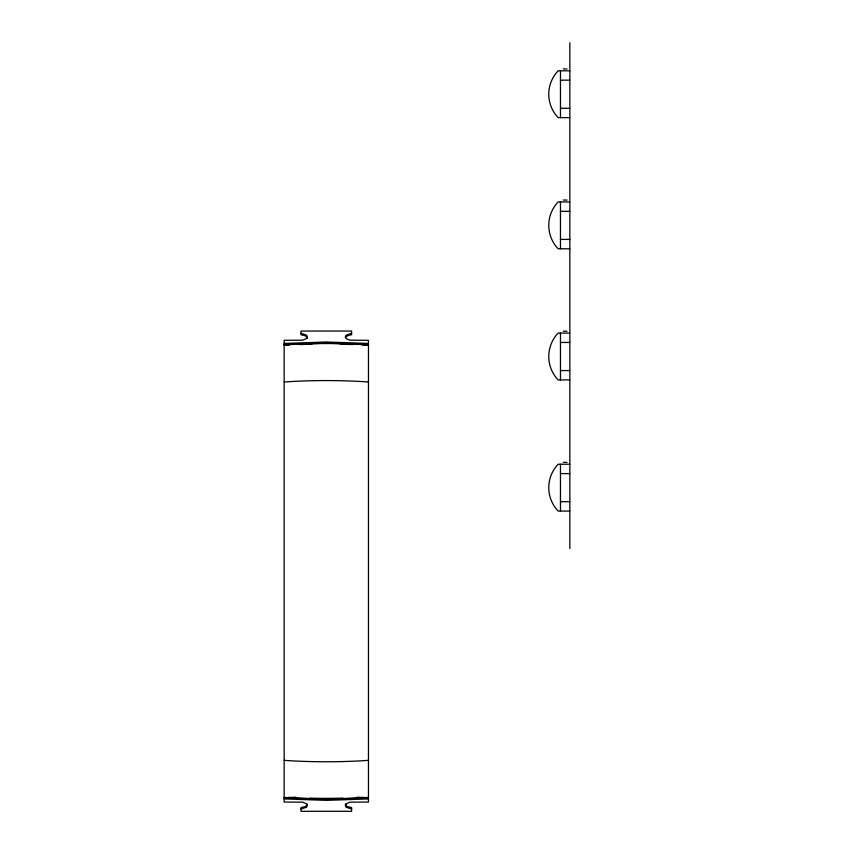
<?xml version="1.0" encoding="UTF-8"?>
<svg xmlns="http://www.w3.org/2000/svg" width="854" height="854" viewBox="0 0 854 854"><rect width="100%" height="100%" fill="white"/><g stroke="black" fill="none" stroke-linecap="round" stroke-linejoin="round"><path stroke-width="1.28" d="M307.344 804.094L305.497 806.55L301.024 807.564L301.024 811.3L351.602 811.3L351.602 807.564L347.14 806.55L345.283 804.094M345.496 337.362L348.443 335.248L351.602 334.789L351.602 331.053L301.024 331.053L301.024 334.789L305.497 335.803L307.344 338.259M351.602 333.359L346.126 335.099L345.283 336.839L346.126 338.568L349.969 340.191L368.469 340.308L368.469 802.045L349.969 802.162L346.126 803.774L345.283 805.514L346.126 807.254L351.602 808.984M301.024 808.984L306.501 807.254L307.344 805.514L306.501 803.774L302.658 802.162L284.158 802.045L284.158 340.308L302.658 340.191L306.501 338.568L307.344 336.839L306.501 335.099L301.024 333.359M284.158 343.425L326.313 342.006L368.469 343.425M284.158 344.578L326.313 343.159L368.469 344.578M368.469 797.764L326.313 799.195L284.158 797.764M368.469 798.928L326.313 800.347L284.158 798.928M563.277 68.928L567.024 68.928M569.842 70.807L558.132 70.807A33.957 33.957 0 0 0 558.132 117.638L569.842 117.638M560.47 80.169L569.842 80.169M560.47 108.277L569.842 108.277M563.277 200.071L567.024 200.071M569.842 201.95L558.132 201.95A33.957 33.957 0 0 0 558.132 248.781L569.842 248.781M560.47 211.312L569.842 211.312M560.47 239.419L569.842 239.419M563.277 331.213L567.024 331.213M569.842 333.092L558.132 333.092A33.957 33.957 0 0 0 558.132 379.923L569.842 379.923M560.47 342.454L569.842 342.454M289.431 344.941L284.158 344.941A100.516 15.265 0 0 1 368.469 344.952L361.882 344.941M560.47 370.561L569.842 370.561M563.277 462.356L567.024 462.356M569.842 464.234L558.132 464.234A33.957 33.957 0 0 0 558.132 511.066L569.842 511.066M560.47 473.596L569.842 473.596M560.47 501.704L569.842 501.704M288.118 797.412L296.018 797.412M356.609 797.412L364.519 797.412M569.842 42.7L569.842 548.535M560.47 70.807L560.47 117.638M560.47 201.95L560.47 248.781M560.47 333.092L560.47 379.923M560.47 464.234L560.47 511.066M299.85 344.61A87.567 13.29 0 0 1 311.817 344.173M340.821 344.173A87.567 13.29 0 0 1 352.777 344.61M284.168 381.984A100.516 15.265 0 0 1 368.469 381.984M359.096 797.39A87.567 13.29 0 0 1 356.492 797.551M343.02 798.116A87.567 13.29 0 0 1 309.607 798.116M296.146 797.551A87.567 13.29 0 0 1 293.53 797.39M368.469 797.39A100.516 15.265 0 0 1 284.168 797.39M368.469 760.359A100.516 15.265 0 0 1 284.168 760.359"/></g></svg>
